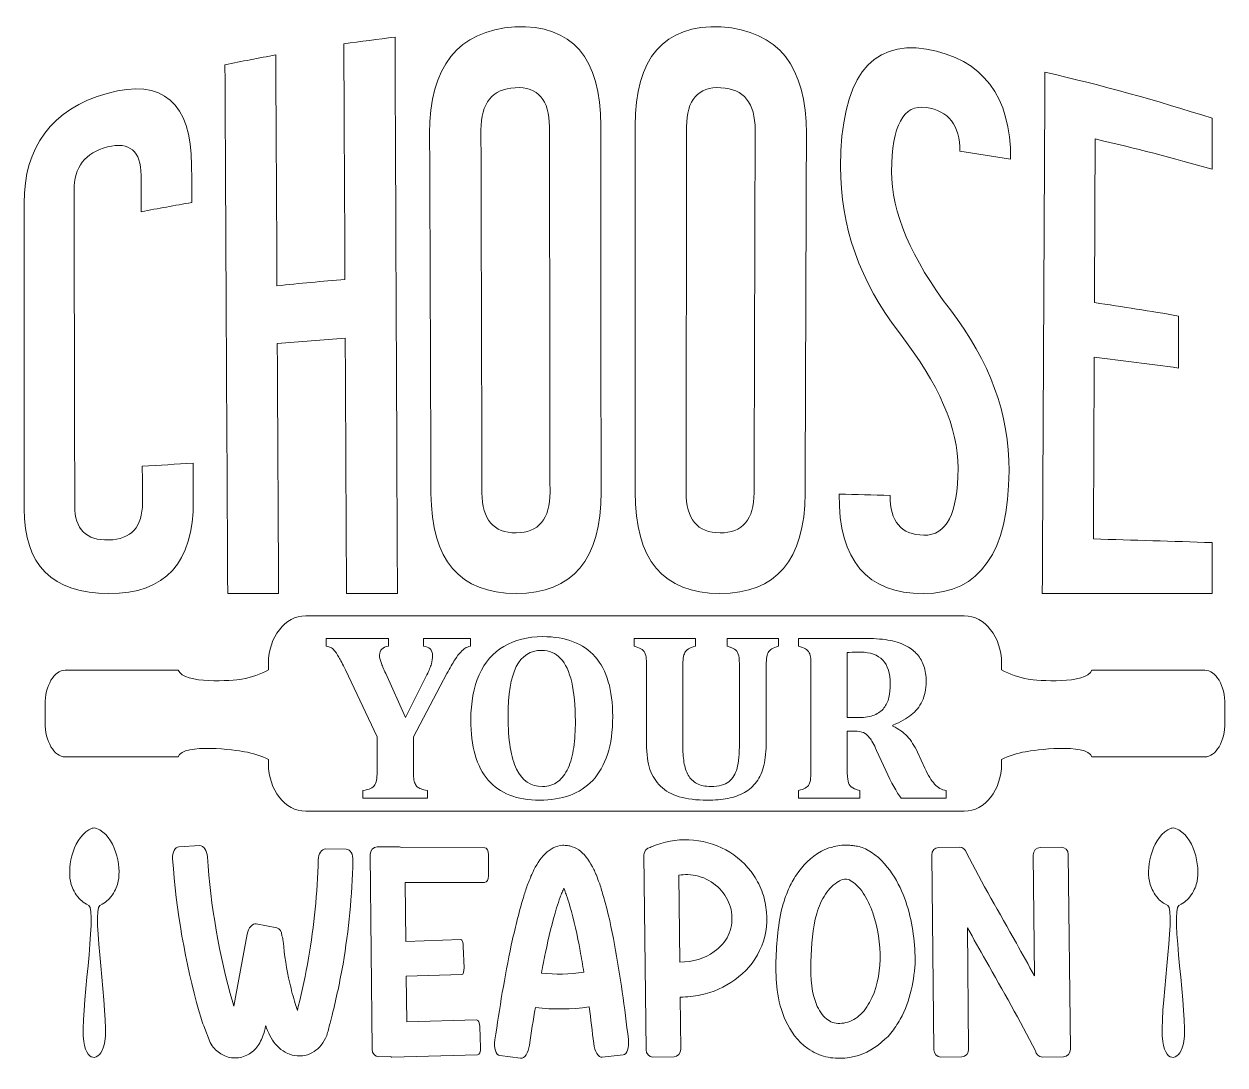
# Model space of a CAD drawing. Header units: inches. Extents: x 84 to 996, y -937 to -146.
import ezdxf

# ---------------------------------------------------------------- set-up
doc = ezdxf.new("R2010")
doc.units = ezdxf.units.IN
doc.header["$MEASUREMENT"] = 0
doc.layers.add('Layer 1', color=7, linetype='Continuous')

# ---------------------------------------------------------------- blocks, each defined once
blk = doc.blocks.new('block 4')
at = {"layer": 'Layer 1', "lineweight": 0}
blk.add_open_spline([(211.02, -253.32), (211.06, -262.75), (211.11, -272.19), (211.16, -281.62), (198.32, -283.81), (185.51, -286.13), (172.73, -288.58), (172.69, -279.37), (172.65, -270.16), (172.61, -260.94), (172.53, -242.5), (163.97, -235.17), (147, -239.36), (130.04, -243.58), (121.63, -254.75), (121.66, -272.45), (121.84, -352.35), (122.03, -432.25), (122.21, -512.15), (122.25, -529.86), (130.84, -538.47), (148.02, -538.01), (165.18, -537.54), (173.74, -528.11), (173.66, -509.65), (173.62, -500.43), (173.58, -491.22), (173.54, -482.01), (186.4, -481.2), (199.27, -480.42), (212.15, -479.69), (212.19, -489.12), (212.24, -498.56), (212.29, -507.99), (212.53, -555.35), (191.15, -578.94), (148.15, -578.73), (105.14, -578.47), (83.64, -556.96), (83.67, -514.24), (83.67, -436.86), (83.67, -359.47), (83.67, -282.09), (83.71, -239.49), (104.56, -210.68), (146.87, -198.63), (189.22, -186.86), (210.8, -206.08), (211.02, -253.32)], degree=3, knots=[0, 0, 0, 0, 1, 1, 1, 2, 2, 2, 3, 3, 3, 4, 4, 4, 5, 5, 5, 6, 6, 6, 7, 7, 7, 8, 8, 8, 9, 9, 9, 10, 10, 10, 11, 11, 11, 12, 12, 12, 13, 13, 13, 14, 14, 14, 15, 15, 15, 16, 16, 16, 16], dxfattribs=at)
blk = doc.blocks.new('block 5')
at = {"layer": 'Layer 1', "lineweight": 0}
blk.add_open_spline([(276.12, -388.71), (276.46, -452.05), (276.79, -515.39), (277.13, -578.73), (264.23, -578.73), (251.34, -578.73), (238.44, -578.73), (237.73, -444.81), (237.03, -310.9), (236.32, -176.98), (249.17, -174.29), (262.05, -171.78), (274.95, -169.45), (275.26, -227.92), (275.57, -286.39), (275.89, -344.86), (293.08, -343.08), (310.31, -341.48), (327.55, -340.05), (327.26, -280.38), (326.97, -220.71), (326.67, -161.04), (339.63, -159.18), (352.61, -157.48), (365.6, -155.97), (366.2, -296.89), (366.81, -437.81), (367.41, -578.73), (354.52, -578.73), (341.62, -578.73), (328.72, -578.73), (328.4, -514.09), (328.09, -449.45), (327.77, -384.8), (310.54, -385.96), (293.32, -387.26), (276.12, -388.71)], degree=3, knots=[0, 0, 0, 0, 1, 1, 1, 2, 2, 2, 3, 3, 3, 4, 4, 4, 5, 5, 5, 6, 6, 6, 7, 7, 7, 8, 8, 8, 9, 9, 9, 10, 10, 10, 11, 11, 11, 12, 12, 12, 12], dxfattribs=at)
blk = doc.blocks.new('block 6')
at = {"layer": 'Layer 1', "lineweight": 0}
for points in [[(391.89, -229.16), (391.69, -178.7), (413.26, -150.72), (456.75, -148.2), (500.25, -145.96), (522.05, -172.02), (522.05, -223.41), (522.08, -316.1), (522.12, -408.79), (522.15, -501.49), (522.16, -552.99), (500.67, -578.75), (457.69, -578.73), (414.71, -578.66), (393.12, -553.31), (392.92, -502.74), (392.58, -411.54), (392.23, -320.35), (391.89, -229.16)], [(456.85, -194.33), (439.48, -195.19), (430.83, -206.03), (430.89, -226.43), (431.15, -318.33), (431.42, -410.24), (431.68, -502.14), (431.74, -522.56), (440.38, -532.7), (457.59, -532.6), (474.81, -532.51), (483.4, -522.21), (483.38, -501.64), (483.24, -409.14), (483.1, -316.63), (482.97, -224.12), (482.94, -203.58), (474.23, -193.51), (456.85, -194.33)]]:
    blk.add_open_spline(points, degree=3, knots=[0, 0, 0, 0, 1, 1, 1, 2, 2, 2, 3, 3, 3, 4, 4, 4, 5, 5, 5, 6, 6, 6, 6], dxfattribs=at)
blk = doc.blocks.new('block 7')
at = {"layer": 'Layer 1', "lineweight": 0}
for points in [[(548.11, -223.41), (548.11, -172.02), (569.9, -145.96), (613.41, -148.2), (656.9, -150.72), (678.47, -178.7), (678.27, -229.16), (677.93, -320.35), (677.58, -411.54), (677.24, -502.74), (677.04, -553.31), (655.45, -578.66), (612.47, -578.73), (569.48, -578.75), (548, -552.99), (548.01, -501.49), (548.04, -408.79), (548.08, -316.1), (548.11, -223.41)], [(613.31, -194.33), (595.93, -193.51), (587.22, -203.58), (587.19, -224.12), (587.06, -316.63), (586.92, -409.14), (586.78, -501.64), (586.76, -522.21), (595.35, -532.51), (612.57, -532.6), (629.78, -532.7), (638.42, -522.56), (638.48, -502.14), (638.74, -410.24), (639.01, -318.33), (639.27, -226.43), (639.33, -206.03), (630.68, -195.19), (613.31, -194.33)]]:
    blk.add_open_spline(points, degree=3, knots=[0, 0, 0, 0, 1, 1, 1, 2, 2, 2, 3, 3, 3, 4, 4, 4, 5, 5, 5, 6, 6, 6, 6], dxfattribs=at)
blk = doc.blocks.new('block 8')
at = {"layer": 'Layer 1', "lineweight": 0}
blk.add_open_spline([(769.38, -165.01), (812.47, -172.29), (833.7, -201.19), (833.46, -248.72), (820.6, -246.51), (807.72, -244.45), (794.82, -242.53), (794.92, -223.09), (786.38, -211.88), (769.15, -209.34), (751.91, -206.82), (743.18, -223.18), (743.01, -258), (742.86, -288.84), (757.81, -324.3), (787.72, -363.25), (817.63, -402.27), (832.44, -442.49), (832.22, -485.47), (831.89, -547.41), (810.23, -578.51), (767.24, -578.73), (724.25, -578.85), (702.86, -553.67), (703.07, -503.24), (715.99, -503.51), (728.9, -503.81), (741.81, -504.14), (741.71, -524.06), (750.26, -534.13), (767.47, -534.4), (784.66, -534.66), (793.36, -517.78), (793.54, -483.72), (793.54, -483.62), (793.54, -483.52), (793.54, -483.43), (793.7, -453.25), (778.84, -419.42), (748.88, -380.63), (718.9, -341.89), (703.95, -299.43), (704.14, -254.11), (704.4, -188.66), (726.25, -157.97), (769.38, -165.01)], degree=3, knots=[0, 0, 0, 0, 1, 1, 1, 2, 2, 2, 3, 3, 3, 4, 4, 4, 5, 5, 5, 6, 6, 6, 7, 7, 7, 8, 8, 8, 9, 9, 9, 10, 10, 10, 11, 11, 11, 12, 12, 12, 13, 13, 13, 14, 14, 14, 15, 15, 15, 15], dxfattribs=at)
blk = doc.blocks.new('block 9')
at = {"layer": 'Layer 1', "lineweight": 0}
blk.add_open_spline([(986.5, -217.6), (986.5, -230.5), (986.5, -243.39), (986.5, -256.29), (957.08, -247.78), (927.45, -240.12), (897.67, -233.31), (897.49, -274.76), (897.32, -316.21), (897.14, -357.66), (918.5, -360.78), (939.8, -364.17), (961.04, -367.83), (961.02, -381.02), (961, -394.2), (960.98, -407.38), (939.69, -404.4), (918.35, -401.64), (896.97, -399.11), (896.78, -445.17), (896.58, -491.22), (896.39, -537.28), (926.44, -538.1), (956.48, -539.02), (986.5, -540.04), (986.5, -552.94), (986.5, -565.83), (986.5, -578.73), (943.5, -578.73), (900.51, -578.73), (857.52, -578.73), (858.18, -446.68), (858.84, -314.63), (859.5, -182.58), (902.21, -192.31), (944.58, -203.98), (986.5, -217.6)], degree=3, knots=[0, 0, 0, 0, 1, 1, 1, 2, 2, 2, 3, 3, 3, 4, 4, 4, 5, 5, 5, 6, 6, 6, 7, 7, 7, 8, 8, 8, 9, 9, 9, 10, 10, 10, 11, 11, 11, 12, 12, 12, 12], dxfattribs=at)
blk = doc.blocks.new('block 3')
at = {"layer": 'Layer 1'}
for name in ['block 6', 'block 7', 'block 5', 'block 8', 'block 4', 'block 9']:
    blk.add_blockref(name, (0, 0), dxfattribs=at)
blk = doc.blocks.new('block 10')
at = {"layer": 'Layer 1', "lineweight": 0}
for points, knots in [([(647.93, -820.78), (648.85, -830.66), (647.24, -840.76), (642.65, -849.94), (638.52, -859.12), (631.63, -866.7), (623.83, -872.21), (616.02, -877.95), (607.07, -881.85), (597.89, -883.69), (592.83, -884.84), (587.55, -885.29), (582.27, -885.53), (582.27, -885.53), (582.73, -925.01), (582.73, -925.01), (582.73, -928.22), (580.44, -930.75), (577.68, -930.75), (577.68, -930.75), (561.61, -930.98), (561.61, -930.98), (558.63, -930.98), (556.33, -928.46), (556.33, -925.47), (556.33, -925.47), (554.73, -777.4), (554.73, -777.4), (554.73, -774.18), (556.79, -771.89), (559.55, -771.66), (560, -771.43), (560.47, -771.2), (560.92, -770.97), (569.88, -767.29), (579.29, -765.46), (588.93, -765.92), (598.57, -766.15), (608.44, -768.9), (616.94, -773.49), (625.43, -778.09), (632.78, -784.74), (638.29, -793.01), (641.04, -797.14), (643.34, -801.5), (644.95, -806.32), (646.55, -810.91), (647.47, -815.96), (647.93, -820.78)], [0, 0, 0, 0, 1, 1, 1, 2, 2, 2, 3, 3, 3, 4, 4, 4, 5, 5, 5, 6, 6, 6, 7, 7, 7, 8, 8, 8, 9, 9, 9, 10, 10, 10, 11, 11, 11, 12, 12, 12, 13, 13, 13, 14, 14, 14, 15, 15, 15, 16, 16, 16, 16]), ([(333.63, -781.76), (332.94, -808.16), (330.42, -834.33), (326.06, -860.27), (323.76, -873.36), (321.01, -886.21), (317.79, -899.07), (317.79, -899.07), (316.19, -905.27), (316.19, -905.27), (315.5, -908.48), (314.58, -911.7), (313.66, -914.45), (311.36, -920.19), (308.15, -924.32), (304.02, -926.85), (300.11, -929.6), (294.37, -930.75), (289.32, -929.83), (284.27, -928.91), (279.68, -926.39), (276.01, -922.48), (272.57, -919.04), (270.04, -914.22), (267.97, -908.94), (267.75, -908.25), (267.52, -907.79), (267.28, -907.1), (266.83, -909.86), (266.14, -912.61), (265.22, -914.91), (263.84, -918.81), (262.01, -921.8), (259.71, -924.55), (257.41, -926.85), (254.89, -928.91), (251.68, -930.06), (248.69, -931.44), (244.79, -931.9), (241.34, -931.44), (237.67, -930.98), (234.69, -929.6), (232.16, -927.77), (229.41, -925.93), (227.11, -923.4), (225.04, -919.96), (225.04, -919.96), (220.22, -907.33), (220.22, -907.33), (219.31, -905.27), (218.62, -902.97), (217.93, -900.68), (217.93, -900.68), (216.78, -896.54), (216.78, -896.54), (205.99, -858.66), (199.33, -819.64), (196.58, -780.38), (196.35, -775.33), (198.42, -771.2), (201.4, -771.2), (201.4, -771.2), (217.24, -770.28), (217.24, -770.28), (220.22, -770.28), (222.75, -773.95), (222.98, -778.77), (225.5, -816.19), (231.93, -853.38), (242.26, -889.43), (242.26, -889.43), (243.18, -892.18), (243.18, -892.18), (243.18, -892.18), (253.28, -837.54), (253.28, -837.54), (254.2, -832.72), (257.19, -829.28), (260.17, -829.74), (260.17, -829.74), (275.78, -832.72), (275.78, -832.72), (278.08, -833.18), (279.45, -835.71), (279.68, -838.92), (280.14, -840.07), (280.37, -841.45), (280.6, -842.82), (281.52, -853.61), (283.13, -864.17), (285.65, -874.73), (286.8, -880.02), (288.18, -885.29), (289.78, -890.35), (289.78, -890.35), (291.39, -895.63), (291.39, -895.63), (291.39, -895.63), (292.08, -892.64), (292.08, -892.64), (295.06, -880.47), (297.59, -868.31), (299.88, -855.91), (304.02, -831.11), (306.54, -806.09), (307.23, -781.07), (307.23, -776.48), (309.76, -772.8), (312.74, -772.8), (312.74, -772.8), (328.58, -773.03), (328.58, -773.03), (331.57, -773.03), (333.86, -776.94), (333.63, -781.76)], [0, 0, 0, 0, 1, 1, 1, 2, 2, 2, 3, 3, 3, 4, 4, 4, 5, 5, 5, 6, 6, 6, 7, 7, 7, 8, 8, 8, 9, 9, 9, 10, 10, 10, 11, 11, 11, 12, 12, 12, 13, 13, 13, 14, 14, 14, 15, 15, 15, 16, 16, 16, 17, 17, 17, 18, 18, 18, 19, 19, 19, 20, 20, 20, 21, 21, 21, 22, 22, 22, 23, 23, 23, 24, 24, 24, 25, 25, 25, 26, 26, 26, 27, 27, 27, 28, 28, 28, 29, 29, 29, 30, 30, 30, 31, 31, 31, 32, 32, 32, 33, 33, 33, 34, 34, 34, 35, 35, 35, 36, 36, 36, 37, 37, 37, 38, 38, 38, 38]), ([(436.72, -777.17), (436.72, -777.17), (436.72, -793.24), (436.72, -793.24), (436.72, -795.99), (435.34, -798.29), (433.5, -798.29), (433.5, -798.29), (373.35, -798.29), (373.35, -798.29), (373.35, -798.29), (373.81, -843.05), (373.81, -843.05), (373.81, -843.05), (415.6, -841.68), (415.6, -841.68), (416.51, -841.68), (417.43, -843.97), (417.43, -846.95), (417.43, -846.95), (418.12, -863.03), (418.12, -863.03), (418.12, -865.78), (417.43, -868.31), (416.29, -868.31), (416.29, -868.31), (374.04, -869.45), (374.04, -869.45), (374.04, -869.45), (374.5, -904.12), (374.5, -904.12), (374.5, -904.12), (427.53, -902.74), (427.53, -902.74), (428.91, -902.74), (430.06, -905.04), (430.06, -907.79), (430.06, -907.79), (430.52, -923.86), (430.52, -923.86), (430.75, -926.85), (429.6, -929.14), (428.22, -929.14), (428.22, -929.14), (363.25, -930.98), (363.25, -930.98), (363.02, -930.98), (362.56, -930.98), (362.33, -930.52), (362.33, -930.52), (353.38, -930.75), (353.38, -930.75), (350.4, -930.75), (348.1, -928.22), (348.1, -925.01), (348.1, -925.01), (346.72, -776.94), (346.72, -776.94), (346.72, -773.72), (349.02, -771.2), (352, -771.2), (352, -771.2), (367.84, -771.2), (367.84, -771.2), (368.76, -770.97), (369.45, -771.2), (370.37, -771.66), (370.37, -771.66), (433.73, -771.89), (433.73, -771.89), (435.34, -771.89), (436.72, -774.18), (436.72, -777.17)], [0, 0, 0, 0, 1, 1, 1, 2, 2, 2, 3, 3, 3, 4, 4, 4, 5, 5, 5, 6, 6, 6, 7, 7, 7, 8, 8, 8, 9, 9, 9, 10, 10, 10, 11, 11, 11, 12, 12, 12, 13, 13, 13, 14, 14, 14, 15, 15, 15, 16, 16, 16, 17, 17, 17, 18, 18, 18, 19, 19, 19, 20, 20, 20, 21, 21, 21, 22, 22, 22, 23, 23, 23, 24, 24, 24, 24]), ([(543.01, -917.66), (543.7, -923.86), (541.86, -928.91), (538.88, -929.37), (538.88, -929.37), (523.04, -930.98), (523.04, -930.98), (520.28, -931.44), (517.3, -926.85), (516.61, -920.65), (515.46, -911.47), (514.32, -902.05), (513.17, -892.87), (499.62, -894.71), (485.85, -894.94), (472.3, -893.33), (470.7, -902.74), (469.09, -912.15), (467.71, -921.8), (467.02, -927.77), (464.04, -932.36), (461.06, -931.9), (461.06, -931.9), (445.21, -929.83), (445.21, -929.83), (442.23, -929.37), (440.62, -924.09), (441.54, -917.89), (444.99, -894.02), (448.89, -869.91), (453.94, -845.81), (456.69, -833.87), (459.45, -821.93), (463.12, -809.77), (464.04, -806.78), (465.19, -803.57), (466.1, -800.58), (466.79, -798.98), (467.25, -797.37), (467.94, -795.99), (468.4, -795.07), (468.63, -794.38), (468.86, -793.47), (468.86, -793.47), (469.55, -792.32), (469.55, -792.32), (469.55, -792.32), (470.24, -790.71), (470.24, -790.71), (472.76, -785.43), (475.75, -780.15), (479.65, -776.48), (483.55, -772.58), (487.92, -770.51), (492.97, -770.05), (494.11, -770.05), (495.49, -770.05), (496.64, -770.28), (498.01, -770.28), (499.16, -770.74), (500.31, -771.2), (502.61, -771.89), (504.67, -773.03), (506.74, -774.64), (510.64, -777.85), (513.86, -782.91), (516.61, -788.42), (516.84, -788.87), (517.3, -789.56), (517.53, -790.25), (517.76, -790.94), (518.22, -791.86), (518.45, -792.32), (518.45, -792.32), (519.37, -794.84), (519.37, -794.84), (520.05, -796.45), (520.51, -798.06), (521.2, -799.43), (522.12, -802.65), (523.04, -805.63), (523.96, -808.85), (527.63, -821.01), (530.16, -833.18), (532.45, -845.35), (536.81, -869.45), (540.03, -893.56), (543.01, -917.66)], [0, 0, 0, 0, 1, 1, 1, 2, 2, 2, 3, 3, 3, 4, 4, 4, 5, 5, 5, 6, 6, 6, 7, 7, 7, 8, 8, 8, 9, 9, 9, 10, 10, 10, 11, 11, 11, 12, 12, 12, 13, 13, 13, 14, 14, 14, 15, 15, 15, 16, 16, 16, 17, 17, 17, 18, 18, 18, 19, 19, 19, 20, 20, 20, 21, 21, 21, 22, 22, 22, 23, 23, 23, 24, 24, 24, 25, 25, 25, 26, 26, 26, 27, 27, 27, 28, 28, 28, 29, 29, 29, 29]), ([(759.05, -834.79), (760.19, -842.13), (760.88, -849.48), (760.88, -857.29), (760.65, -864.86), (759.74, -872.44), (757.9, -880.02), (756.06, -887.59), (753.54, -895.17), (749.41, -902.28), (747.57, -905.96), (745.04, -909.4), (742.29, -912.84), (741.14, -914.45), (739.53, -916.06), (737.93, -917.44), (737.93, -917.44), (735.4, -919.73), (735.4, -919.73), (735.4, -919.73), (732.88, -921.8), (732.88, -921.8), (725.53, -927.31), (717.03, -930.98), (707.39, -931.67), (702.8, -932.13), (697.75, -931.9), (692.93, -930.75), (688.11, -929.6), (683.52, -927.31), (679.39, -924.55), (671.35, -918.81), (666.07, -911.24), (662.63, -903.66), (658.95, -896.08), (657.12, -887.82), (655.97, -880.24), (655.05, -872.67), (655.05, -865.09), (655.05, -857.98), (655.28, -850.86), (655.74, -843.97), (656.43, -836.62), (657.35, -829.51), (658.49, -821.93), (660.56, -814.59), (661.71, -810.91), (663.08, -807.01), (664.69, -803.34), (666.3, -799.67), (668.37, -795.99), (670.66, -792.55), (675.48, -785.43), (681.45, -779), (689.72, -774.41), (692.24, -773.03), (694.77, -772.11), (697.29, -771.66), (697.75, -771.43), (698.21, -771.43), (698.67, -771.2), (701.19, -770.51), (703.26, -770.28), (705.1, -770.05), (706.25, -770.05), (706.93, -770.05), (707.85, -770.05), (707.85, -770.05), (710.38, -770.05), (710.38, -770.05), (711.3, -770.05), (712.44, -770.05), (713.59, -770.28), (714.05, -770.28), (714.51, -770.51), (714.97, -770.51), (717.72, -770.74), (721.17, -771.66), (724.38, -773.49), (732.88, -778.09), (738.84, -784.74), (743.43, -791.63), (748.03, -798.52), (751.24, -805.63), (753.77, -812.75), (756.29, -820.1), (757.9, -827.44), (759.05, -834.79)], [0, 0, 0, 0, 1, 1, 1, 2, 2, 2, 3, 3, 3, 4, 4, 4, 5, 5, 5, 6, 6, 6, 7, 7, 7, 8, 8, 8, 9, 9, 9, 10, 10, 10, 11, 11, 11, 12, 12, 12, 13, 13, 13, 14, 14, 14, 15, 15, 15, 16, 16, 16, 17, 17, 17, 18, 18, 18, 19, 19, 19, 20, 20, 20, 21, 21, 21, 22, 22, 22, 23, 23, 23, 24, 24, 24, 25, 25, 25, 26, 26, 26, 27, 27, 27, 28, 28, 28, 29, 29, 29, 29]), ([(877.28, -776.94), (877.28, -776.94), (878.89, -925.01), (878.89, -925.01), (878.89, -928.22), (876.59, -930.75), (873.61, -930.75), (873.61, -930.75), (857.54, -930.98), (857.54, -930.98), (855.02, -930.98), (852.72, -928.91), (852.26, -926.16), (840.55, -903.2), (827.46, -880.47), (814.61, -857.52), (810.02, -849.25), (805.2, -840.99), (800.6, -832.72), (800.6, -832.72), (801.52, -925.01), (801.52, -925.01), (801.52, -928.22), (799.23, -930.75), (796.47, -930.75), (796.47, -930.75), (780.4, -930.98), (780.4, -930.98), (777.42, -930.98), (775.12, -928.46), (775.12, -925.47), (775.12, -925.47), (773.52, -777.4), (773.52, -777.4), (773.52, -774.18), (775.81, -771.66), (778.8, -771.66), (778.8, -771.66), (794.64, -771.43), (794.64, -771.43), (797.16, -771.43), (799.23, -773.26), (799.92, -775.79), (811.85, -798.75), (824.71, -821.47), (837.8, -844.43), (842.39, -852.7), (846.98, -860.96), (851.57, -869.22), (851.57, -869.22), (850.65, -777.4), (850.65, -777.4), (850.65, -774.18), (852.95, -771.66), (855.93, -771.66), (855.93, -771.66), (872, -771.43), (872, -771.43), (874.76, -771.43), (877.28, -773.95), (877.28, -776.94)], [0, 0, 0, 0, 1, 1, 1, 2, 2, 2, 3, 3, 3, 4, 4, 4, 5, 5, 5, 6, 6, 6, 7, 7, 7, 8, 8, 8, 9, 9, 9, 10, 10, 10, 11, 11, 11, 12, 12, 12, 13, 13, 13, 14, 14, 14, 15, 15, 15, 16, 16, 16, 17, 17, 17, 18, 18, 18, 19, 19, 19, 20, 20, 20, 20]), ([(621.53, -822.85), (621.07, -817.57), (619.24, -812.29), (616.25, -807.93), (613.27, -803.34), (608.9, -799.43), (604.08, -796.68), (599.03, -793.93), (593.75, -792.55), (588.01, -792.32), (585.72, -792.32), (583.65, -792.32), (581.36, -792.78), (581.36, -792.78), (582.04, -858.89), (582.04, -858.89), (591.91, -858.66), (601.1, -856.14), (608.22, -850.86), (612.81, -847.42), (616.71, -843.28), (618.78, -838.46), (621.07, -833.87), (621.99, -828.36), (621.53, -822.85)], [0, 0, 0, 0, 1, 1, 1, 2, 2, 2, 3, 3, 3, 4, 4, 4, 5, 5, 5, 6, 6, 6, 7, 7, 7, 8, 8, 8, 8]), ([(509.03, -866.47), (508.35, -860.96), (507.2, -855.68), (506.28, -850.17), (504.21, -838.46), (501.69, -826.98), (498.48, -816.19), (497.79, -813.44), (496.87, -810.68), (495.95, -808.16), (495.49, -807.01), (495.03, -805.63), (494.57, -804.49), (494.57, -804.49), (493.88, -802.65), (493.88, -802.65), (493.88, -802.65), (493.65, -803.11), (493.65, -803.11), (493.65, -803.11), (493.42, -804.02), (493.42, -804.02), (493.19, -804.49), (492.74, -805.17), (492.51, -805.86), (492.05, -807.01), (491.59, -808.39), (491.13, -809.53), (490.21, -812.29), (489.29, -814.82), (488.37, -817.57), (485.16, -828.36), (482.41, -839.84), (479.88, -851.55), (478.96, -856.6), (477.81, -861.88), (476.9, -867.16), (487.46, -868.31), (498.48, -868.08), (509.03, -866.47)], [0, 0, 0, 0, 1, 1, 1, 2, 2, 2, 3, 3, 3, 4, 4, 4, 5, 5, 5, 6, 6, 6, 7, 7, 7, 8, 8, 8, 9, 9, 9, 10, 10, 10, 11, 11, 11, 12, 12, 12, 13, 13, 13, 13]), ([(734.25, -856.83), (734.48, -845.12), (732.42, -832.49), (728.74, -821.47), (726.68, -815.96), (724.38, -810.68), (721.4, -806.32), (718.41, -801.96), (714.97, -798.52), (711.52, -796.68), (711.07, -796.45), (710.84, -796.22), (710.38, -795.99), (708.08, -795.53), (706.01, -795.76), (704.41, -796.45), (703.72, -796.91), (703.26, -797.14), (702.57, -797.6), (699.13, -799.43), (695.46, -803.11), (692.7, -807.24), (691.32, -809.31), (689.95, -811.6), (689.03, -814.13), (687.88, -816.42), (686.96, -819.18), (686.04, -821.93), (682.83, -832.95), (682.14, -845.58), (681.68, -858.66), (681.22, -871.29), (682.14, -883.23), (686.5, -892.41), (688.8, -897), (691.55, -900.68), (694.54, -902.74), (697.52, -904.81), (700.97, -905.73), (705.1, -905.27), (709.23, -905.04), (713.36, -903.2), (717.03, -900.68), (717.03, -900.68), (718.18, -899.53), (718.18, -899.53), (718.18, -899.53), (719.56, -898.38), (719.56, -898.38), (720.25, -897.69), (721.17, -896.77), (722.09, -895.86), (723.46, -893.79), (725.07, -891.72), (726.22, -889.43), (731.5, -880.24), (734.02, -868.31), (734.25, -856.83)], [0, 0, 0, 0, 1, 1, 1, 2, 2, 2, 3, 3, 3, 4, 4, 4, 5, 5, 5, 6, 6, 6, 7, 7, 7, 8, 8, 8, 9, 9, 9, 10, 10, 10, 11, 11, 11, 12, 12, 12, 13, 13, 13, 14, 14, 14, 15, 15, 15, 16, 16, 16, 17, 17, 17, 18, 18, 18, 19, 19, 19, 19])]:
    blk.add_open_spline(points, degree=3, knots=knots, dxfattribs=at)
blk = doc.blocks.new('block 12')
at = {"layer": 'Layer 1', "lineweight": 0}
for points, knots in [([(991.82, -644.66), (989.03, -639.93), (985.19, -636.98), (980.97, -636.98), (980.97, -636.98), (895.25, -636.98), (895.25, -636.98), (890.58, -647.73), (853.94, -645.06), (846.68, -643.72), (839.44, -642.39), (832.5, -640.05), (826.55, -636.64), (826.55, -636.64), (826.55, -631.62), (826.55, -631.62), (826.55, -611.84), (813.82, -595.65), (798.25, -595.65), (798.25, -595.65), (297.7, -595.65), (297.7, -595.65), (282.14, -595.65), (269.41, -611.84), (269.41, -631.62), (269.41, -631.62), (269.41, -636.64), (269.41, -636.64), (263.46, -640.05), (256.52, -642.39), (249.27, -643.72), (242.02, -645.06), (205.38, -647.73), (200.7, -636.98), (200.7, -636.98), (114.99, -636.98), (114.99, -636.98), (110.76, -636.98), (106.92, -639.93), (104.14, -644.66), (101.35, -649.4), (99.62, -655.94), (99.62, -663.13), (99.62, -663.13), (99.62, -676.69), (99.62, -676.69), (99.62, -683.87), (101.35, -690.41), (104.14, -695.14), (104.14, -695.14), (104.14, -695.15), (104.14, -695.15), (104.14, -695.15), (104.14, -695.15), (104.14, -695.15), (106.92, -699.89), (110.77, -702.83), (114.99, -702.83), (114.99, -702.83), (200.73, -702.83), (200.73, -702.83), (204.97, -691.96), (245.27, -697.81), (251.16, -698.89), (257.69, -700.09), (263.95, -702.03), (269.41, -704.84), (269.41, -704.84), (269.41, -708.19), (269.41, -708.19), (269.41, -727.97), (282.14, -744.16), (297.7, -744.16), (297.7, -744.16), (798.25, -744.16), (798.25, -744.16), (813.82, -744.16), (826.55, -727.97), (826.55, -708.19), (826.55, -708.19), (826.55, -704.84), (826.55, -704.84), (832.01, -702.03), (838.27, -700.09), (844.79, -698.89), (850.68, -697.81), (890.99, -691.96), (895.23, -702.83), (895.23, -702.83), (980.97, -702.83), (980.97, -702.83), (985.18, -702.83), (989.03, -699.89), (991.82, -695.15), (991.82, -695.15), (991.82, -695.15), (991.82, -695.15), (991.82, -695.15), (991.82, -695.14), (991.82, -695.14), (994.61, -690.41), (996.33, -683.87), (996.33, -676.69), (996.33, -676.69), (996.33, -663.13), (996.33, -663.13), (996.33, -655.94), (994.6, -649.4), (991.82, -644.66)], [0, 0, 0, 0, 1, 1, 1, 2, 2, 2, 3, 3, 3, 4, 4, 4, 5, 5, 5, 6, 6, 6, 7, 7, 7, 8, 8, 8, 9, 9, 9, 10, 10, 10, 11, 11, 11, 12, 12, 12, 13, 13, 13, 14, 14, 14, 15, 15, 15, 16, 16, 16, 17, 17, 17, 18, 18, 18, 19, 19, 19, 20, 20, 20, 21, 21, 21, 22, 22, 22, 23, 23, 23, 24, 24, 24, 25, 25, 25, 26, 26, 26, 27, 27, 27, 28, 28, 28, 29, 29, 29, 30, 30, 30, 31, 31, 31, 32, 32, 32, 33, 33, 33, 34, 34, 34, 35, 35, 35, 36, 36, 36, 36]), ([(527.07, -700.92), (524.43, -708.96), (520.68, -715.55), (515.82, -720.72), (510.96, -725.87), (505.13, -729.67), (498.34, -732.1), (491.55, -734.53), (483.98, -735.75), (475.62, -735.75), (458.18, -735.75), (445.09, -730.65), (436.35, -720.45), (427.6, -710.25), (423.22, -694.98), (423.22, -674.64), (423.22, -661.3), (425.34, -649.9), (429.58, -640.44), (433.82, -630.98), (440.07, -623.79), (448.31, -618.87), (456.55, -613.95), (466.37, -611.49), (477.75, -611.49), (495.48, -611.49), (508.79, -616.57), (517.69, -626.74), (526.58, -636.91), (531.03, -652.02), (531.03, -672.06), (531.03, -683.27), (529.71, -692.89), (527.07, -700.92)], [0, 0, 0, 0, 1, 1, 1, 2, 2, 2, 3, 3, 3, 4, 4, 4, 5, 5, 5, 6, 6, 6, 7, 7, 7, 8, 8, 8, 9, 9, 9, 10, 10, 10, 11, 11, 11, 11]), ([(422.87, -618.78), (421.27, -619.13), (419.95, -619.62), (418.91, -620.25), (417.87, -620.87), (416.73, -621.85), (415.49, -623.18), (414.24, -624.52), (412.76, -626.52), (411.04, -629.18), (409.32, -631.85), (407.33, -635.32), (405.08, -639.59), (405.08, -639.59), (379.55, -687.63), (379.55, -687.63), (379.55, -687.63), (379.55, -712), (379.55, -712), (379.55, -715.14), (379.64, -717.53), (379.82, -719.16), (379.99, -720.79), (380.32, -722.11), (380.8, -723.12), (381.27, -724.13), (381.85, -724.94), (382.53, -725.56), (383.21, -726.18), (384.16, -726.75), (385.38, -727.25), (386.59, -727.76), (388.24, -728.16), (390.31, -728.45), (390.31, -728.45), (390.31, -734.32), (390.31, -734.32), (390.31, -734.32), (341.21, -734.32), (341.21, -734.32), (341.21, -734.32), (341.21, -728.45), (341.21, -728.45), (343.64, -728.04), (345.58, -727.51), (347.04, -726.85), (348.49, -726.2), (349.57, -725.25), (350.29, -724.01), (351, -722.76), (351.45, -721.17), (351.66, -719.25), (351.87, -717.32), (351.98, -714.9), (351.98, -712), (351.98, -712), (351.98, -687.63), (351.98, -687.63), (351.98, -687.63), (327.87, -636.75), (327.87, -636.75), (325.79, -632.42), (324.16, -629.22), (322.98, -627.14), (321.61, -624.71), (320.44, -622.96), (319.46, -621.89), (318.49, -620.82), (317.58, -620.08), (316.75, -619.67), (315.92, -619.25), (314.76, -618.96), (313.28, -618.78), (313.28, -618.78), (313.28, -612.91), (313.28, -612.91), (313.28, -612.91), (360.69, -612.91), (360.69, -612.91), (360.69, -612.91), (360.69, -618.78), (360.69, -618.78), (356.13, -619.37), (353.84, -621.62), (353.84, -625.54), (353.84, -627.08), (354.21, -628.92), (354.96, -631.05), (355.7, -633.19), (356.9, -636.04), (358.56, -639.59), (358.56, -639.59), (373.59, -673.04), (373.59, -673.04), (373.59, -673.04), (389.87, -640.39), (389.87, -640.39), (391.47, -637.13), (392.58, -634.42), (393.2, -632.25), (393.83, -630.09), (394.14, -627.94), (394.14, -625.8), (394.14, -623.67), (393.53, -622), (392.31, -620.78), (391.1, -619.56), (389.39, -618.9), (387.2, -618.78), (387.2, -618.78), (387.2, -612.91), (387.2, -612.91), (387.2, -612.91), (422.87, -612.91), (422.87, -612.91), (422.87, -612.91), (422.87, -618.78), (422.87, -618.78)], [0, 0, 0, 0, 1, 1, 1, 2, 2, 2, 3, 3, 3, 4, 4, 4, 5, 5, 5, 6, 6, 6, 7, 7, 7, 8, 8, 8, 9, 9, 9, 10, 10, 10, 11, 11, 11, 12, 12, 12, 13, 13, 13, 14, 14, 14, 15, 15, 15, 16, 16, 16, 17, 17, 17, 18, 18, 18, 19, 19, 19, 20, 20, 20, 21, 21, 21, 22, 22, 22, 23, 23, 23, 24, 24, 24, 25, 25, 25, 26, 26, 26, 27, 27, 27, 28, 28, 28, 29, 29, 29, 30, 30, 30, 31, 31, 31, 32, 32, 32, 33, 33, 33, 34, 34, 34, 35, 35, 35, 36, 36, 36, 37, 37, 37, 38, 38, 38, 39, 39, 39, 39]), ([(657.07, -618.78), (654.94, -619.37), (653.25, -620.01), (652.01, -620.69), (650.76, -621.37), (649.81, -622.32), (649.16, -623.54), (648.51, -624.75), (648.09, -626.29), (647.91, -628.16), (647.74, -630.03), (647.65, -632.39), (647.65, -635.23), (647.65, -635.23), (647.65, -690.83), (647.65, -690.83), (647.65, -698.18), (647.05, -704.33), (645.87, -709.28), (644.68, -714.24), (642.84, -718.4), (640.35, -721.78), (637.86, -725.16), (634.76, -727.89), (631.06, -729.97), (627.35, -732.04), (623.19, -733.52), (618.56, -734.41), (613.94, -735.3), (608.74, -735.75), (602.99, -735.75), (594.57, -735.75), (587.46, -734.87), (581.65, -733.12), (575.83, -731.38), (571.1, -728.74), (567.46, -725.21), (563.81, -721.68), (561.11, -717.39), (559.36, -712.35), (557.61, -707.32), (556.74, -700.82), (556.74, -692.87), (556.74, -692.87), (556.74, -635.32), (556.74, -635.32), (556.74, -632.54), (556.66, -630.19), (556.52, -628.3), (556.37, -626.4), (555.98, -624.86), (555.36, -623.67), (554.74, -622.49), (553.79, -621.52), (552.52, -620.78), (551.24, -620.04), (549.47, -619.37), (547.22, -618.78), (547.22, -618.78), (547.22, -612.91), (547.22, -612.91), (547.22, -612.91), (593.92, -612.91), (593.92, -612.91), (593.92, -612.91), (593.92, -618.78), (593.92, -618.78), (591.49, -619.43), (589.7, -620.13), (588.54, -620.87), (587.38, -621.61), (586.51, -622.51), (585.91, -623.58), (585.32, -624.65), (584.91, -626.04), (584.67, -627.76), (584.43, -629.48), (584.31, -632), (584.31, -635.32), (584.31, -635.32), (584.31, -694.03), (584.31, -694.03), (584.31, -698.71), (584.61, -702.98), (585.2, -706.84), (585.8, -710.7), (586.88, -714), (588.45, -716.76), (590.02, -719.51), (592.2, -721.63), (594.99, -723.12), (597.78, -724.6), (601.36, -725.34), (605.75, -725.34), (611.8, -725.34), (616.31, -724.13), (619.27, -721.69), (622.24, -719.26), (624.33, -715.87), (625.54, -711.51), (626.76, -707.15), (627.37, -700.64), (627.37, -691.98), (627.37, -691.98), (627.37, -635.23), (627.37, -635.23), (627.37, -630.79), (627.17, -627.69), (626.79, -625.94), (626.4, -624.19), (625.64, -622.78), (624.52, -621.71), (623.39, -620.65), (621.2, -619.67), (617.94, -618.78), (617.94, -618.78), (617.94, -612.91), (617.94, -612.91), (617.94, -612.91), (657.07, -612.91), (657.07, -612.91), (657.07, -612.91), (657.07, -618.78), (657.07, -618.78)], [0, 0, 0, 0, 1, 1, 1, 2, 2, 2, 3, 3, 3, 4, 4, 4, 5, 5, 5, 6, 6, 6, 7, 7, 7, 8, 8, 8, 9, 9, 9, 10, 10, 10, 11, 11, 11, 12, 12, 12, 13, 13, 13, 14, 14, 14, 15, 15, 15, 16, 16, 16, 17, 17, 17, 18, 18, 18, 19, 19, 19, 20, 20, 20, 21, 21, 21, 22, 22, 22, 23, 23, 23, 24, 24, 24, 25, 25, 25, 26, 26, 26, 27, 27, 27, 28, 28, 28, 29, 29, 29, 30, 30, 30, 31, 31, 31, 32, 32, 32, 33, 33, 33, 34, 34, 34, 35, 35, 35, 36, 36, 36, 37, 37, 37, 38, 38, 38, 39, 39, 39, 40, 40, 40, 41, 41, 41, 41]), ([(784.45, -734.32), (784.45, -734.32), (750.21, -734.32), (750.21, -734.32), (746.77, -729.58), (742.88, -722.52), (738.55, -713.15), (738.55, -713.15), (731.62, -697.94), (731.62, -697.94), (729.54, -693.44), (727.76, -690.24), (726.28, -688.34), (724.8, -686.44), (723.27, -685.14), (721.7, -684.42), (720.12, -683.71), (717.71, -683.36), (714.45, -683.36), (714.45, -683.36), (709.29, -683.36), (709.29, -683.36), (709.29, -683.36), (709.29, -712), (709.29, -712), (709.29, -716.45), (709.5, -719.56), (709.91, -721.34), (710.33, -723.12), (711.13, -724.54), (712.31, -725.61), (713.5, -726.67), (715.69, -727.62), (718.9, -728.45), (718.9, -728.45), (718.9, -734.32), (718.9, -734.32), (718.9, -734.32), (672.2, -734.32), (672.2, -734.32), (672.2, -734.32), (672.2, -728.45), (672.2, -728.45), (674.39, -727.86), (676.12, -727.22), (677.4, -726.54), (678.67, -725.86), (679.62, -724.91), (680.25, -723.69), (680.87, -722.48), (681.27, -720.94), (681.45, -719.07), (681.63, -717.2), (681.72, -714.84), (681.72, -712), (681.72, -712), (681.72, -635.32), (681.72, -635.32), (681.72, -632.54), (681.64, -630.19), (681.49, -628.3), (681.34, -626.4), (680.96, -624.86), (680.34, -623.67), (679.71, -622.49), (678.76, -621.52), (677.49, -620.78), (676.21, -620.04), (674.45, -619.37), (672.2, -618.78), (672.2, -618.78), (672.2, -612.91), (672.2, -612.91), (672.2, -612.91), (724.06, -612.91), (724.06, -612.91), (731.05, -612.91), (737, -613.4), (741.89, -614.38), (746.78, -615.35), (751.07, -616.85), (754.74, -618.87), (757.83, -620.53), (760.44, -622.62), (762.57, -625.14), (764.7, -627.66), (766.35, -630.59), (767.51, -633.94), (768.66, -637.3), (769.24, -641.19), (769.24, -645.64), (769.24, -651.45), (768.22, -656.44), (766.17, -660.59), (764.13, -664.74), (761.37, -668.19), (757.9, -670.95), (754.43, -673.7), (749.79, -676.3), (743.98, -678.73), (743.98, -678.73), (743.98, -679.62), (743.98, -679.62), (748.37, -681.52), (752, -684.05), (754.88, -687.22), (757.75, -690.4), (760.35, -694.42), (762.66, -699.28), (762.66, -699.28), (768.26, -711.38), (768.26, -711.38), (770.75, -716.77), (773.23, -720.82), (775.69, -723.52), (778.15, -726.22), (781.07, -727.86), (784.45, -728.45), (784.45, -728.45), (784.45, -734.32), (784.45, -734.32)], [0, 0, 0, 0, 1, 1, 1, 2, 2, 2, 3, 3, 3, 4, 4, 4, 5, 5, 5, 6, 6, 6, 7, 7, 7, 8, 8, 8, 9, 9, 9, 10, 10, 10, 11, 11, 11, 12, 12, 12, 13, 13, 13, 14, 14, 14, 15, 15, 15, 16, 16, 16, 17, 17, 17, 18, 18, 18, 19, 19, 19, 20, 20, 20, 21, 21, 21, 22, 22, 22, 23, 23, 23, 24, 24, 24, 25, 25, 25, 26, 26, 26, 27, 27, 27, 28, 28, 28, 29, 29, 29, 30, 30, 30, 31, 31, 31, 32, 32, 32, 33, 33, 33, 34, 34, 34, 35, 35, 35, 36, 36, 36, 37, 37, 37, 38, 38, 38, 39, 39, 39, 40, 40, 40, 40])]:
    blk.add_open_spline(points, degree=3, knots=knots, dxfattribs=at)
blk = doc.blocks.new('block 13')
at = {"layer": 'Layer 1', "lineweight": 0}
blk.add_open_spline([(719.34, -623.31), (714.24, -623.31), (710.89, -623.38), (709.29, -623.49), (709.29, -623.49), (709.29, -672.95), (709.29, -672.95), (709.29, -672.95), (718.09, -672.95), (718.09, -672.95), (722.84, -672.95), (726.75, -672.31), (729.84, -671.04), (732.92, -669.76), (735.37, -667.98), (737.17, -665.7), (738.98, -663.42), (740.23, -660.73), (740.91, -657.65), (741.59, -654.57), (741.93, -651.19), (741.93, -647.51), (741.93, -639.44), (740.04, -633.4), (736.24, -629.36), (732.45, -625.33), (726.81, -623.31), (719.34, -623.31)], degree=3, knots=[0, 0, 0, 0, 1, 1, 1, 2, 2, 2, 3, 3, 3, 4, 4, 4, 5, 5, 5, 6, 6, 6, 7, 7, 7, 8, 8, 8, 9, 9, 9, 9], dxfattribs=at)
blk = doc.blocks.new('block 14')
at = {"layer": 'Layer 1', "lineweight": 0}
blk.add_open_spline([(491.4, -627.98), (487.64, -623.92), (482.82, -621.89), (476.95, -621.89), (468.35, -621.89), (461.96, -626), (457.78, -634.21), (453.6, -642.43), (451.51, -655.1), (451.51, -672.24), (451.51, -690.15), (453.66, -703.47), (457.96, -712.22), (462.26, -720.97), (468.83, -725.34), (477.66, -725.34), (482.23, -725.34), (486.11, -724.11), (489.31, -721.65), (492.52, -719.19), (495.11, -715.75), (497.1, -711.33), (499.08, -706.91), (500.51, -701.68), (501.37, -695.63), (502.23, -689.58), (502.66, -682.94), (502.66, -675.7), (502.66, -663.91), (501.72, -654.02), (499.86, -646.04), (497.99, -638.07), (495.17, -632.05), (491.4, -627.98)], degree=3, knots=[0, 0, 0, 0, 1, 1, 1, 2, 2, 2, 3, 3, 3, 4, 4, 4, 5, 5, 5, 6, 6, 6, 7, 7, 7, 8, 8, 8, 9, 9, 9, 10, 10, 10, 11, 11, 11, 11], dxfattribs=at)
blk = doc.blocks.new('block 11')
at = {"layer": 'Layer 1'}
for name in ['block 12', 'block 14', 'block 13']:
    blk.add_blockref(name, (0, 0), dxfattribs=at)
blk = doc.blocks.new('block 15')
at = {"layer": 'Layer 1', "lineweight": 0}
blk.add_open_spline([(948.98, -919.14), (945.91, -899.68), (959.42, -819.85), (952.78, -815.8), (947.97, -812.87), (946.49, -812.25), (943.33, -807.6), (940.94, -804.08), (939.57, -800.74), (938.87, -797.39), (936.48, -785.95), (941.11, -762.48), (955.5, -757.12), (956.44, -756.78), (957.73, -756.77), (958.69, -757.16), (972.98, -762.61), (977.59, -785.98), (975.2, -797.39), (974.5, -800.74), (973.12, -804.08), (970.73, -807.6), (967.58, -812.25), (966.09, -812.87), (961.29, -815.8), (954.65, -819.85), (968.2, -899.69), (965.09, -919.14), (962.81, -933.4), (951.79, -936.97), (948.98, -919.14)], degree=3, knots=[0, 0, 0, 0, 1, 1, 1, 2, 2, 2, 3, 3, 3, 4, 4, 4, 5, 5, 5, 6, 6, 6, 7, 7, 7, 8, 8, 8, 9, 9, 9, 10, 10, 10, 10], dxfattribs=at)
blk = doc.blocks.new('block 16')
at = {"layer": 'Layer 1', "lineweight": 0}
blk.add_open_spline([(129.03, -919.14), (125.97, -899.68), (139.47, -819.85), (132.83, -815.8), (128.03, -812.87), (126.55, -812.25), (123.39, -807.6), (121, -804.08), (119.62, -800.74), (118.92, -797.39), (116.53, -785.95), (121.17, -762.48), (135.56, -757.12), (136.5, -756.78), (137.78, -756.77), (138.75, -757.16), (153.04, -762.61), (157.64, -785.98), (155.26, -797.39), (154.56, -800.74), (153.18, -804.08), (150.79, -807.6), (147.64, -812.25), (146.15, -812.87), (141.35, -815.8), (134.71, -819.85), (148.25, -899.69), (145.15, -919.14), (142.87, -933.4), (131.85, -936.97), (129.03, -919.14)], degree=3, knots=[0, 0, 0, 0, 1, 1, 1, 2, 2, 2, 3, 3, 3, 4, 4, 4, 5, 5, 5, 6, 6, 6, 7, 7, 7, 8, 8, 8, 9, 9, 9, 10, 10, 10, 10], dxfattribs=at)
blk = doc.blocks.new('block 2')
at = {"layer": 'Layer 1'}
for name in ['block 3', 'block 11', 'block 16', 'block 15', 'block 10']:
    blk.add_blockref(name, (0, 0), dxfattribs=at)

msp = doc.modelspace()

# ---------------------------------------------------------------- block references
at = {"layer": 'Layer 1'}
msp.add_blockref('block 2', (0, 0), dxfattribs=at)

doc.saveas('drawing.dxf')
